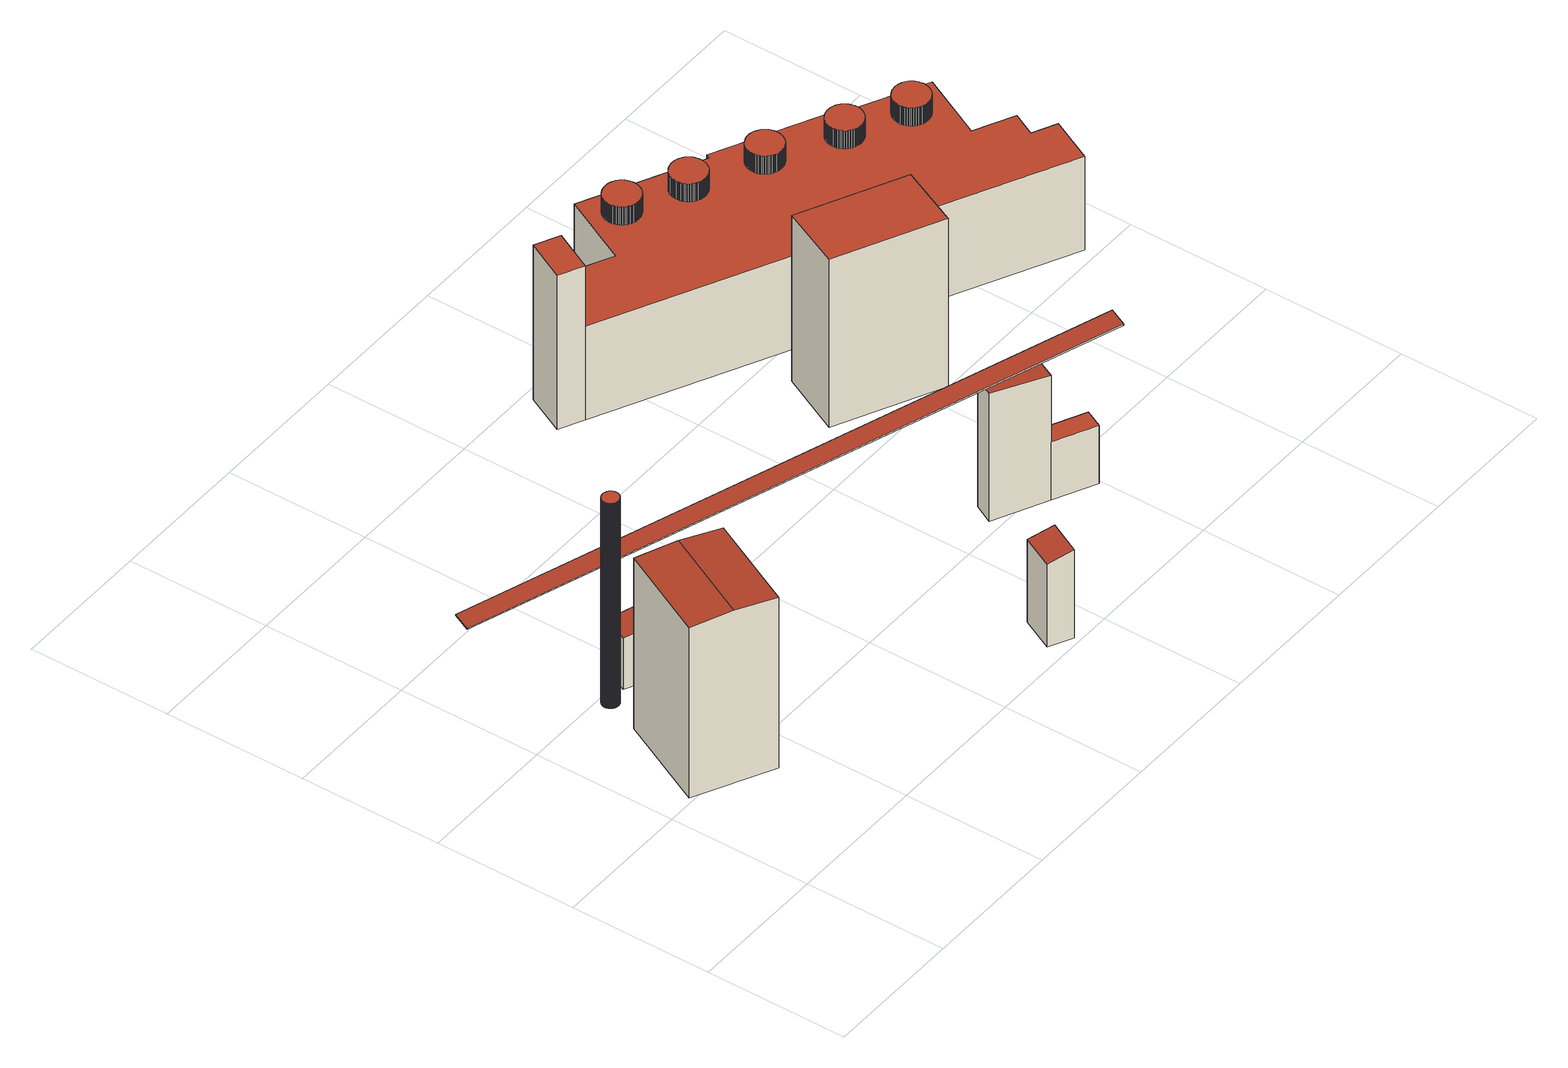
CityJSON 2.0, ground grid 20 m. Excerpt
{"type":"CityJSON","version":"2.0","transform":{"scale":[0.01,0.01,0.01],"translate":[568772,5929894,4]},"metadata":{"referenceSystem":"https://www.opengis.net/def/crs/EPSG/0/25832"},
"CityObjects":{
"building1":{"type":"Building","attributes":{"Grundfläche 2D":"172.738664","Grundhöhe NN":"4.872"},"geometry":[{"type":"Solid","lod":"3","boundaries":[[[[0,1,2,3]],[[1,4,5,2]],[[4,1,0,6,7]],[[5,4,7,8]],[[3,2,5,8,9]],[[0,3,9,6]],[[7,6,9,8]]]],"semantics":{"surfaces":[{"type":"RoofSurface"},{"type":"WallSurface"},{"type":"GroundSurface"}],"values":[[0,0,1,1,1,1,2]]}}]},
"building2":{"type":"Building","attributes":{"Grundfläche 2D":"4.159366","Grundhöhe NN":"5.292"},"geometry":[{"type":"Solid","lod":"3","boundaries":[[[[10,11,12,13,14,15,16,17,18,19,20,21,22,23,24,25,26,27,28,29,30,31,32,33,34,35,36,37,38,39,40,41,42,43,44,45,46,47,48,49,50,51,52,53,54,55,56,57,58,59,60,61,62,63,64,65,66,67,68,69,70,71,72,73,74,75,76,77,78,79,80,81,82,83,84,85,86,87,88,89,90,91,92,93,94,95,96,97,98,99,100,101,102,103,104,105,106,107,108,109]],[[110,111,19,18]],[[111,112,20,19]],[[112,113,21,20]],[[113,114,22,21]],[[115,110,18,17]],[[116,117,10,109]],[[117,118,11,10]],[[118,119,12,11]],[[119,120,13,12]],[[120,121,14,13]],[[121,122,15,14]],[[122,123,16,15]],[[123,115,17,16]],[[114,124,23,22]],[[124,125,24,23]],[[125,126,25,24]],[[126,127,26,25]],[[127,128,27,26]],[[128,129,28,27]],[[129,130,29,28]],[[130,131,30,29]],[[131,132,31,30]],[[132,133,32,31]],[[133,134,33,32]],[[134,135,34,33]],[[135,136,35,34]],[[136,137,36,35]],[[137,138,37,36]],[[138,139,38,37]],[[139,140,39,38]],[[140,141,40,39]],[[141,142,41,40]],[[142,143,42,41]],[[143,144,43,42]],[[144,145,44,43]],[[145,146,45,44]],[[146,147,46,45]],[[147,148,47,46]],[[148,149,48,47]],[[149,150,49,48]],[[150,151,50,49]],[[151,152,51,50]],[[152,153,52,51]],[[153,154,53,52]],[[154,155,54,53]],[[155,156,55,54]],[[156,157,56,55]],[[157,158,57,56]],[[158,159,58,57]],[[159,160,59,58]],[[160,161,60,59]],[[161,162,61,60]],[[162,163,62,61]],[[163,164,63,62]],[[164,165,64,63]],[[165,166,65,64]],[[166,167,66,65]],[[167,168,67,66]],[[168,169,68,67]],[[169,170,69,68]],[[170,171,70,69]],[[171,172,71,70]],[[172,173,72,71]],[[173,174,73,72]],[[174,175,74,73]],[[175,176,75,74]],[[176,177,76,75]],[[177,178,77,76]],[[178,179,78,77]],[[179,180,79,78]],[[180,181,80,79]],[[181,182,81,80]],[[182,183,82,81]],[[183,184,83,82]],[[184,185,84,83]],[[185,186,85,84]],[[186,187,86,85]],[[187,188,87,86]],[[188,189,88,87]],[[189,190,89,88]],[[190,191,90,89]],[[191,192,91,90]],[[192,193,92,91]],[[193,194,93,92]],[[194,195,94,93]],[[195,196,95,94]],[[196,197,96,95]],[[197,198,97,96]],[[198,199,98,97]],[[199,200,99,98]],[[200,201,100,99]],[[201,202,101,100]],[[202,203,102,101]],[[203,204,103,102]],[[204,205,104,103]],[[205,206,105,104]],[[206,207,106,105]],[[207,208,107,106]],[[208,209,108,107]],[[209,116,109,108]],[[204,203,202,201,200,199,198,197,196,195,194,193,192,191,190,189,188,187,186,185,184,183,182,181,180,179,178,177,176,175,174,173,172,171,170,169,168,167,166,165,164,163,162,161,160,159,158,157,156,155,154,153,152,151,150,149,148,147,146,145,144,143,142,141,140,139,138,137,136,135,134,133,132,131,130,129,128,127,126,125,124,114,113,112,111,110,115,123,122,121,120,119,118,117,116,209,208,207,206,205]]]],"semantics":{"surfaces":[{"type":"RoofSurface"},{"type":"WallSurface"},{"type":"GroundSurface"}],"values":[[0,1,1,1,1,1,1,1,1,1,1,1,1,1,1,1,1,1,1,1,1,1,1,1,1,1,1,1,1,1,1,1,1,1,1,1,1,1,1,1,1,1,1,1,1,1,1,1,1,1,1,1,1,1,1,1,1,1,1,1,1,1,1,1,1,1,1,1,1,1,1,1,1,1,1,1,1,1,1,1,1,1,1,1,1,1,1,1,1,1,1,1,1,1,1,1,1,1,1,1,1,2]]}}]},
"building3":{"type":"Building","attributes":{"Grundfläche 2D":"335.631952","Grundhöhe NN":"4.710"},"geometry":[{"type":"Solid","lod":"3","boundaries":[[[[210,211,212,213]],[[214,215,216,217]],[[218,219,220,221]],[[222,219,218,223]],[[224,225,226,227]],[[228,229,230,231]],[[213,212,232,233]],[[210,213,233,234]],[[212,211,235,232]],[[214,236,235,211,215]],[[237,216,215,211,210,234]],[[217,216,237,238]],[[214,217,238,236]],[[221,220,239,240]],[[223,218,221,240,241]],[[222,223,241,242]],[[239,220,219,222,242]],[[227,226,243,244]],[[224,227,244,245]],[[225,224,245,246]],[[226,225,246,243]],[[229,228,247,248]],[[230,229,248,249]],[[231,230,249,250]],[[228,231,250,247]],[[235,236,238,237,234,233,232]],[[241,240,239,242]],[[246,245,244,243]],[[248,247,250,249]]]],"semantics":{"surfaces":[{"type":"RoofSurface"},{"type":"WallSurface"},{"type":"GroundSurface"}],"values":[[0,0,0,0,0,0,1,1,1,1,1,1,1,1,1,1,1,1,1,1,1,1,1,1,1,2,2,2,2]]}}]},
"building4":{"type":"Building","attributes":{"Grundfläche 2D":"18.887148","Grundhöhe NN":"4.804"},"geometry":[{"type":"Solid","lod":"3","boundaries":[[[[251,252,253,254]],[[255,256,254,253]],[[256,257,251,254]],[[257,258,252,251]],[[258,255,253,252]],[[258,257,256,255]]]],"semantics":{"surfaces":[{"type":"RoofSurface"},{"type":"WallSurface"},{"type":"GroundSurface"}],"values":[[0,1,1,1,1,2]]}}]},
"building5":{"type":"Building","attributes":{"Grundfläche 2D":"1350.871789","Grundhöhe NN":"4.872"},"geometry":[{"type":"Solid","lod":"3","boundaries":[[[[259,260,261,262,263,264,265,266,267,268,269,270,271,272,273,274,275,276,277,278,279,280,281,282,283,284,285,286,287,288,289,290,291,292,293,294,295,296,297,298,299,300,301,302,303,304,305,306,307,308,309,310,311,312,313,314,315,316,317,318,319,320,321,322,323,324,325,326,327,328,329,330,331,332,333,334,335,336,337,338,339,340,341,342,343,344,345,346,347,348,349,350,351,352,353,354,355,356,357,358]],[[359,360,361,362,363,364,365,366,367,368,369,370,371,372,373,374,375,376,377,378,379,380,381,382,383,384,385,386,387,388,389,390,391,392,393,394,395,396,397,398,399,400,401,402,403,404,405,406,407,408,409,410,411,412,413,414,415,416,417,418,419,420,421,422,423,424,425,426,427,428,429,430,431,432,433,434,435,436,437,438,439,440,441,442,443,444,445,446,447,448,449,450,451,452,453,454,455,456,457,458]],[[459,460,461,462,463,464,465,466,467,468,469,470,471,472,473,474,475,476,477,478,479,480,481,482,483,484,485,486,487,488,489,490,491,492,493,494,495,496,497,498,499,500,501,502,503,504,505,506,507,508,509,510,511,512,513,514,515,516,517,518,519,520,521,522,523,524,525,526,527,528,529,530,531,532,533,534,535,536,537,538,539,540,541,542,543,544,545,546,547,548,549,550,551,552,553,554,555,556,557,558]],[[559,560,561,562,563,564,565,566,567,568,569,570,571,572,573,574,575,576,577,578,579,580,581,582,583,584,585,586,587,588,589,590,591,592,593,594,595,596,597,598,599,600,601,602,603,604,605,606,607,608,609,610,611,612,613,614,615,616,617,618,619,620,621,622,623,624,625,626,627,628,629,630,631,632,633,634,635,636,637,638,639,640,641,642,643,644,645,646,647,648,649,650,651,652,653,654,655,656,657,658]],[[659,660,661,662,663,664,665,666,667,668,669,670,671,672,673,674,675,676,677,678,679,680,681,682,683,684,685,686,687,688,689,690,691,692,693,694,695,696,697,698,699,700,701,702,703,704,705,706,707,708,709,710,711,712,713,714,715,716,717,718,719,720,721,722,723,724,725,726,727,728,729,730,731,732,733,734,735,736,737,738,739,740,741,742,743,744,745,746,747,748,749,750,751,752,753,754,755,756,757,758]],[[759,760,761,762,763,764,765,766,767,768,769,770,771,772,773,774],[775,776,777,778,779,780,781,782,783,784,785,786,787,788,789,790,791,792,793,794,795,796,797,798,799,800,801,802,803,804,805,806,807,808,809,810,811,812,813,814,815,816,817,818,819,820,821,822,823,824,825,826,827,828,829,830,831,832,833,834,835,836,837,838,839,840,841,842,843,844,845,846,847,848,849,850,851,852,853,854,855,856,857,858,859,860,861,862,863,864,865,866,867,868,869,870,871,872,873,874],[875,876,877,878,879,880,881,882,883,884,885,886,887,888,889,890,891,892,893,894,895,896,897,898,899,900,901,902,903,904,905,906,907,908,909,910,911,912,913,914,915,916,917,918,919,920,921,922,923,924,925,926,927,928,929,930,931,932,933,934,935,936,937,938,939,940,941,942,943,944,945,946,947,948,949,950,951,952,953,954,955,956,957,958,959,960,961,962,963,964,965,966,967,968,969,970,971,972,973,974],[975,976,977,978,979,980,981,982,983,984,985,986,987,988,989,990,991,992,993,994,995,996,997,998,999,1000,1001,1002,1003,1004,1005,1006,1007,1008,1009,1010,1011,1012,1013,1014,1015,1016,1017,1018,1019,1020,1021,1022,1023,1024,1025,1026,1027,1028,1029,1030,1031,1032,1033,1034,1035,1036,1037,1038,1039,1040,1041,1042,1043,1044,1045,1046,1047,1048,1049,1050,1051,1052,1053,1054,1055,1056,1057,1058,1059,1060,1061,1062,1063,1064,1065,1066,1067,1068,1069,1070,1071,1072,1073,1074],[1075,1076,1077,1078,1079,1080,1081,1082,1083,1084,1085,1086,1087,1088,1089,1090,1091,1092,1093,1094,1095,1096,1097,1098,1099,1100,1101,1102,1103,1104,1105,1106,1107,1108,1109,1110,1111,1112,1113,1114,1115,1116,1117,1118,1119,1120,1121,1122,1123,1124,1125,1126,1127,1128,1129,1130,1131,1132,1133,1134,1135,1136,1137,1138,1139,1140,1141,1142,1143,1144,1145,1146,1147,1148,1149,1150,1151,1152,1153,1154,1155,1156,1157,1158,1159,1160,1161,1162,1163,1164,1165,1166,1167,1168,1169,1170,1171,1172,1173,1174],[1175,1176,1177,1178,1179,1180,1181,1182,1183,1184,1185,1186,1187,1188,1189,1190,1191,1192,1193,1194,1195,1196,1197,1198,1199,1200,1201,1202,1203,1204,1205,1206,1207,1208,1209,1210,1211,1212,1213,1214,1215,1216,1217,1218,1219,1220,1221,1222,1223,1224,1225,1226,1227,1228,1229,1230,1231,1232,1233,1234,1235,1236,1237,1238,1239,1240,1241,1242,1243,1244,1245,1246,1247,1248,1249,1250,1251,1252,1253,1254,1255,1256,1257,1258,1259,1260,1261,1262,1263,1264,1265,1266,1267,1268,1269,1270,1271,1272,1273,1274]],[[1275,1276,1277,1278]],[[1279,1280,1281,1282]],[[1283,1284,1285,1286]],[[798,797,265,264]],[[797,796,266,265]],[[809,808,354,353]],[[808,807,355,354]],[[807,806,356,355]],[[806,805,357,356]],[[805,804,358,357]],[[804,803,259,358]],[[803,802,260,259]],[[802,801,261,260]],[[801,800,262,261]],[[800,799,263,262]],[[799,798,264,263]],[[796,795,267,266]],[[795,794,268,267]],[[794,793,269,268]],[[793,792,270,269]],[[792,791,271,270]],[[791,790,272,271]],[[790,789,273,272]],[[789,788,274,273]],[[275,274,788,787]],[[787,786,276,275]],[[786,785,277,276]],[[785,784,278,277]],[[784,783,279,278]],[[783,782,280,279]],[[782,781,281,280]],[[781,780,282,281]],[[780,779,283,282]],[[779,778,284,283]],[[778,777,285,284]],[[777,776,286,285]],[[776,775,287,286]],[[775,874,288,287]],[[874,873,289,288]],[[873,872,290,289]],[[872,871,291,290]],[[871,870,292,291]],[[870,869,293,292]],[[869,868,294,293]],[[868,867,295,294]],[[867,866,296,295]],[[866,865,297,296]],[[865,864,298,297]],[[864,863,299,298]],[[863,862,300,299]],[[862,861,301,300]],[[861,860,302,301]],[[860,859,303,302]],[[859,858,304,303]],[[858,857,305,304]],[[857,856,306,305]],[[856,855,307,306]],[[855,854,308,307]],[[854,853,309,308]],[[853,852,310,309]],[[852,851,311,310]],[[851,850,312,311]],[[850,849,313,312]],[[849,848,314,313]],[[848,847,315,314]],[[847,846,316,315]],[[846,845,317,316]],[[845,844,318,317]],[[844,843,319,318]],[[843,842,320,319]],[[842,841,321,320]],[[841,840,322,321]],[[840,839,323,322]],[[839,838,324,323]],[[838,837,325,324]],[[837,836,326,325]],[[836,835,327,326]],[[835,834,328,327]],[[834,833,329,328]],[[833,832,330,329]],[[832,831,331,330]],[[831,830,332,331]],[[830,829,333,332]],[[829,828,334,333]],[[828,827,335,334]],[[827,826,336,335]],[[826,825,337,336]],[[825,824,338,337]],[[824,823,339,338]],[[823,822,340,339]],[[822,821,341,340]],[[821,820,342,341]],[[820,819,343,342]],[[819,818,344,343]],[[818,817,345,344]],[[346,345,817,816]],[[816,815,347,346]],[[815,814,348,347]],[[814,813,349,348]],[[813,812,350,349]],[[812,811,351,350]],[[811,810,352,351]],[[810,809,353,352]],[[1001,1000,367,366]],[[1000,999,368,367]],[[456,455,1012,1011]],[[1011,1010,457,456]],[[1010,1009,458,457]],[[1009,1008,359,458]],[[1008,1007,360,359]],[[1007,1006,361,360]],[[1006,1005,362,361]],[[1005,1004,363,362]],[[1004,1003,364,363]],[[1003,1002,365,364]],[[1002,1001,366,365]],[[999,998,369,368]],[[998,997,370,369]],[[997,996,371,370]],[[996,995,372,371]],[[995,994,373,372]],[[994,993,374,373]],[[993,992,375,374]],[[992,991,376,375]],[[991,990,377,376]],[[990,989,378,377]],[[989,988,379,378]],[[988,987,380,379]],[[987,986,381,380]],[[986,985,382,381]],[[985,984,383,382]],[[984,983,384,383]],[[983,982,385,384]],[[982,981,386,385]],[[981,980,387,386]],[[980,979,388,387]],[[979,978,389,388]],[[978,977,390,389]],[[977,976,391,390]],[[976,975,392,391]],[[975,1074,393,392]],[[1074,1073,394,393]],[[395,394,1073,1072]],[[1072,1071,396,395]],[[1071,1070,397,396]],[[1070,1069,398,397]],[[1069,1068,399,398]],[[1068,1067,400,399]],[[1067,1066,401,400]],[[1066,1065,402,401]],[[1065,1064,403,402]],[[1064,1063,404,403]],[[1063,1062,405,404]],[[1062,1061,406,405]],[[1061,1060,407,406]],[[1060,1059,408,407]],[[1059,1058,409,408]],[[1058,1057,410,409]],[[1057,1056,411,410]],[[1056,1055,412,411]],[[1055,1054,413,412]],[[1054,1053,414,413]],[[1053,1052,415,414]],[[1052,1051,416,415]],[[1051,1050,417,416]],[[1050,1049,418,417]],[[1049,1048,419,418]],[[1048,1047,420,419]],[[1047,1046,421,420]],[[1046,1045,422,421]],[[1045,1044,423,422]],[[1044,1043,424,423]],[[1043,1042,425,424]],[[1042,1041,426,425]],[[1041,1040,427,426]],[[1040,1039,428,427]],[[1039,1038,429,428]],[[1038,1037,430,429]],[[1037,1036,431,430]],[[1036,1035,432,431]],[[1035,1034,433,432]],[[1034,1033,434,433]],[[1033,1032,435,434]],[[1032,1031,436,435]],[[1031,1030,437,436]],[[1030,1029,438,437]],[[1029,1028,439,438]],[[1028,1027,440,439]],[[1027,1026,441,440]],[[1026,1025,442,441]],[[1025,1024,443,442]],[[1024,1023,444,443]],[[1023,1022,445,444]],[[1022,1021,446,445]],[[1021,1020,447,446]],[[1020,1019,448,447]],[[1019,1018,449,448]],[[1018,1017,450,449]],[[1017,1016,451,450]],[[1016,1015,452,451]],[[1015,1014,453,452]],[[1014,1013,454,453]],[[1013,1012,455,454]],[[1220,1219,465,464]],[[1219,1218,466,465]],[[1231,1230,554,553]],[[1230,1229,555,554]],[[1229,1228,556,555]],[[1228,1227,557,556]],[[1227,1226,558,557]],[[1226,1225,459,558]],[[1225,1224,460,459]],[[1224,1223,461,460]],[[1223,1222,462,461]],[[1222,1221,463,462]],[[1221,1220,464,463]],[[1218,1217,467,466]],[[1217,1216,468,467]],[[1216,1215,469,468]],[[1215,1214,470,469]],[[1214,1213,471,470]],[[1213,1212,472,471]],[[1212,1211,473,472]],[[1211,1210,474,473]],[[1210,1209,475,474]],[[1209,1208,476,475]],[[1208,1207,477,476]],[[1207,1206,478,477]],[[1206,1205,479,478]],[[1205,1204,480,479]],[[1204,1203,481,480]],[[1203,1202,482,481]],[[1202,1201,483,482]],[[1201,1200,484,483]],[[1200,1199,485,484]],[[1199,1198,486,485]],[[1198,1197,487,486]],[[1197,1196,488,487]],[[1196,1195,489,488]],[[1195,1194,490,489]],[[1194,1193,491,490]],[[492,491,1193,1192]],[[1192,1191,493,492]],[[1191,1190,494,493]],[[1190,1189,495,494]],[[1189,1188,496,495]],[[1188,1187,497,496]],[[1187,1186,498,497]],[[1186,1185,499,498]],[[1185,1184,500,499]],[[1184,1183,501,500]],[[1183,1182,502,501]],[[1182,1181,503,502]],[[1181,1180,504,503]],[[1180,1179,505,504]],[[1179,1178,506,505]],[[1178,1177,507,506]],[[1177,1176,508,507]],[[1176,1175,509,508]],[[1175,1274,510,509]],[[1274,1273,511,510]],[[1273,1272,512,511]],[[1272,1271,513,512]],[[1271,1270,514,513]],[[1270,1269,515,514]],[[516,515,1269,1268]],[[1268,1267,517,516]],[[1267,1266,518,517]],[[1266,1265,519,518]],[[1265,1264,520,519]],[[1264,1263,521,520]],[[1263,1262,522,521]],[[1262,1261,523,522]],[[1261,1260,524,523]],[[1260,1259,525,524]],[[1259,1258,526,525]],[[1258,1257,527,526]],[[1257,1256,528,527]],[[1256,1255,529,528]],[[1255,1254,530,529]],[[1254,1253,531,530]],[[1253,1252,532,531]],[[1252,1251,533,532]],[[1251,1250,534,533]],[[1250,1249,535,534]],[[1249,1248,536,535]],[[1248,1247,537,536]],[[1247,1246,538,537]],[[1246,1245,539,538]],[[1245,1244,540,539]],[[1244,1243,541,540]],[[1243,1242,542,541]],[[1242,1241,543,542]],[[1241,1240,544,543]],[[1240,1239,545,544]],[[1239,1238,546,545]],[[1238,1237,547,546]],[[1237,1236,548,547]],[[1236,1235,549,548]],[[1235,1234,550,549]],[[1234,1233,551,550]],[[1233,1232,552,551]],[[1232,1231,553,552]],[[922,921,567,566]],[[921,920,568,567]],[[933,932,656,655]],[[932,931,657,656]],[[931,930,658,657]],[[930,929,559,658]],[[929,928,560,559]],[[928,927,561,560]],[[927,926,562,561]],[[926,925,563,562]],[[925,924,564,563]],[[924,923,565,564]],[[923,922,566,565]],[[920,919,569,568]],[[919,918,570,569]],[[918,917,571,570]],[[917,916,572,571]],[[916,915,573,572]],[[915,914,574,573]],[[914,913,575,574]],[[913,912,576,575]],[[912,911,577,576]],[[911,910,578,577]],[[910,909,579,578]],[[909,908,580,579]],[[908,907,581,580]],[[907,906,582,581]],[[906,905,583,582]],[[905,904,584,583]],[[904,903,585,584]],[[903,902,586,585]],[[902,901,587,586]],[[901,900,588,587]],[[900,899,589,588]],[[899,898,590,589]],[[898,897,591,590]],[[897,896,592,591]],[[896,895,593,592]],[[895,894,594,593]],[[894,893,595,594]],[[893,892,596,595]],[[892,891,597,596]],[[598,597,891,890]],[[890,889,599,598]],[[889,888,600,599]],[[888,887,601,600]],[[887,886,602,601]],[[886,885,603,602]],[[885,884,604,603]],[[884,883,605,604]],[[883,882,606,605]],[[882,881,607,606]],[[881,880,608,607]],[[880,879,609,608]],[[879,878,610,609]],[[878,877,611,610]],[[877,876,612,611]],[[876,875,613,612]],[[875,974,614,613]],[[974,973,615,614]],[[973,972,616,615]],[[972,971,617,616]],[[971,970,618,617]],[[970,969,619,618]],[[969,968,620,619]],[[968,967,621,620]],[[967,966,622,621]],[[966,965,623,622]],[[965,964,624,623]],[[964,963,625,624]],[[626,625,963,962]],[[962,961,627,626]],[[961,960,628,627]],[[960,959,629,628]],[[959,958,630,629]],[[958,957,631,630]],[[957,956,632,631]],[[956,955,633,632]],[[955,954,634,633]],[[954,953,635,634]],[[953,952,636,635]],[[952,951,637,636]],[[951,950,638,637]],[[950,949,639,638]],[[949,948,640,639]],[[948,947,641,640]],[[947,946,642,641]],[[946,945,643,642]],[[945,944,644,643]],[[944,943,645,644]],[[943,942,646,645]],[[942,941,647,646]],[[941,940,648,647]],[[940,939,649,648]],[[939,938,650,649]],[[938,937,651,650]],[[937,936,652,651]],[[936,935,653,652]],[[935,934,654,653]],[[934,933,655,654]],[[665,664,1148,1147]],[[666,665,1147,1146]],[[754,753,1159,1158]],[[755,754,1158,1157]],[[756,755,1157,1156]],[[757,756,1156,1155]],[[758,757,1155,1154]],[[659,758,1154,1153]],[[660,659,1153,1152]],[[661,660,1152,1151]],[[662,661,1151,1150]],[[663,662,1150,1149]],[[664,663,1149,1148]],[[667,666,1146,1145]],[[668,667,1145,1144]],[[669,668,1144,1143]],[[670,669,1143,1142]],[[671,670,1142,1141]],[[672,671,1141,1140]],[[673,672,1140,1139]],[[674,673,1139,1138]],[[675,674,1138,1137]],[[676,675,1137,1136]],[[677,676,1136,1135]],[[678,677,1135,1134]],[[679,678,1134,1133]],[[680,679,1133,1132]],[[681,680,1132,1131]],[[682,681,1131,1130]],[[683,682,1130,1129]],[[684,683,1129,1128]],[[685,684,1128,1127]],[[686,685,1127,1126]],[[687,686,1126,1125]],[[688,687,1125,1124]],[[689,688,1124,1123]],[[690,689,1123,1122]],[[691,690,1122,1121]],[[692,691,1121,1120]],[[693,692,1120,1119]],[[694,693,1119,1118]],[[695,694,1118,1117]],[[696,695,1117,1116]],[[697,696,1116,1115]],[[698,697,1115,1114]],[[699,698,1114,1113]],[[700,699,1113,1112]],[[701,700,1112,1111]],[[702,701,1111,1110]],[[703,702,1110,1109]],[[704,703,1109,1108]],[[705,704,1108,1107]],[[706,705,1107,1106]],[[707,706,1106,1105]],[[708,707,1105,1104]],[[709,708,1104,1103]],[[710,709,1103,1102]],[[711,710,1102,1101]],[[712,711,1101,1100]],[[713,712,1100,1099]],[[714,713,1099,1098]],[[715,714,1098,1097]],[[716,715,1097,1096]],[[717,716,1096,1095]],[[718,717,1095,1094]],[[719,718,1094,1093]],[[720,719,1093,1092]],[[721,720,1092,1091]],[[722,721,1091,1090]],[[723,722,1090,1089]],[[724,723,1089,1088]],[[725,724,1088,1087]],[[726,725,1087,1086]],[[727,726,1086,1085]],[[728,727,1085,1084]],[[729,728,1084,1083]],[[730,729,1083,1082]],[[731,730,1082,1081]],[[732,731,1081,1080]],[[733,732,1080,1079]],[[734,733,1079,1078]],[[735,734,1078,1077]],[[736,735,1077,1076]],[[737,736,1076,1075]],[[738,737,1075,1174]],[[739,738,1174,1173]],[[740,739,1173,1172]],[[741,740,1172,1171]],[[742,741,1171,1170]],[[743,742,1170,1169]],[[744,743,1169,1168]],[[745,744,1168,1167]],[[746,745,1167,1166]],[[747,746,1166,1165]],[[748,747,1165,1164]],[[749,748,1164,1163]],[[750,749,1163,1162]],[[751,750,1162,1161]],[[752,751,1161,1160]],[[753,752,1160,1159]],[[1277,768,767,1278]],[[1278,767,1287,1288,1275]],[[1276,1275,1288,1289]],[[1276,1289,1290,768,1277]],[[769,768,1290,1291]],[[770,769,1291,1292]],[[771,770,1292,1293]],[[772,771,1293,1294]],[[773,772,1294,1295]],[[774,773,1295,1296]],[[759,774,1296,1297]],[[760,759,1297,1298]],[[761,760,1298,1299]],[[762,761,1299,1300]],[[763,762,1300,1301]],[[764,763,1301,1302]],[[765,764,1302,1303]],[[766,765,1303,1304]],[[767,766,1304,1287]],[[1279,1282,1305,1306]],[[1280,1279,1306,1307]],[[1285,1308,1309,1281,1280,1307,1310,1286]],[[1282,1281,1309,1305]],[[1283,1286,1310,1311]],[[1284,1283,1311,1312]],[[1285,1284,1312,1308]],[[1296,1295,1294,1293,1292,1291,1290,1289,1288,1287,1304,1303,1302,1301,1300,1299,1298,1297]],[[1308,1312,1311,1310,1307,1306,1305,1309]]]],"semantics":{"surfaces":[{"type":"RoofSurface"},{"type":"WallSurface"},{"type":"GroundSurface"}],"values":[[0,0,0,0,0,0,0,0,0,1,1,1,1,1,1,1,1,1,1,1,1,1,1,1,1,1,1,1,1,1,1,1,1,1,1,1,1,1,1,1,1,1,1,1,1,1,1,1,1,1,1,1,1,1,1,1,1,1,1,1,1,1,1,1,1,1,1,1,1,1,1,1,1,1,1,1,1,1,1,1,1,1,1,1,1,1,1,1,1,1,1,1,1,1,1,1,1,1,1,1,1,1,1,1,1,1,1,1,1,1,1,1,1,1,1,1,1,1,1,1,1,1,1,1,1,1,1,1,1,1,1,1,1,1,1,1,1,1,1,1,1,1,1,1,1,1,1,1,1,1,1,1,1,1,1,1,1,1,1,1,1,1,1,1,1,1,1,1,1,1,1,1,1,1,1,1,1,1,1,1,1,1,1,1,1,1,1,1,1,1,1,1,1,1,1,1,1,1,1,1,1,1,1,1,1,1,1,1,1,1,1,1,1,1,1,1,1,1,1,1,1,1,1,1,1,1,1,1,1,1,1,1,1,1,1,1,1,1,1,1,1,1,1,1,1,1,1,1,1,1,1,1,1,1,1,1,1,1,1,1,1,1,1,1,1,1,1,1,1,1,1,1,1,1,1,1,1,1,1,1,1,1,1,1,1,1,1,1,1,1,1,1,1,1,1,1,1,1,1,1,1,1,1,1,1,1,1,1,1,1,1,1,1,1,1,1,1,1,1,1,1,1,1,1,1,1,1,1,1,1,1,1,1,1,1,1,1,1,1,1,1,1,1,1,1,1,1,1,1,1,1,1,1,1,1,1,1,1,1,1,1,1,1,1,1,1,1,1,1,1,1,1,1,1,1,1,1,1,1,1,1,1,1,1,1,1,1,1,1,1,1,1,1,1,1,1,1,1,1,1,1,1,1,1,1,1,1,1,1,1,1,1,1,1,1,1,1,1,1,1,1,1,1,1,1,1,1,1,1,1,1,1,1,1,1,1,1,1,1,1,1,1,1,1,1,1,1,1,1,1,1,1,1,1,1,1,1,1,1,1,1,1,1,1,1,1,1,1,1,1,1,1,1,1,1,1,1,1,1,1,1,1,1,1,1,1,1,1,1,1,1,1,1,1,1,1,1,1,1,1,1,1,1,1,1,1,1,1,1,1,1,1,1,1,1,1,1,1,1,1,1,1,1,1,1,1,1,1,1,1,1,1,1,1,1,2,2]]}}]}
},
"vertices":[
[427,2053,2766],[959,1788,2807],[1599,3077,2807],[1067,3342,2766],[1502,1519,2766],[2142,2808,2766],[427,2053,87],[1502,1519,87],[2142,2808,87],[1067,3342,87],
[1283,3926,3354],[1277,3928,3354],[1269,3930,3354],[1262,3931,3354],[1255,3932,3354],[1248,3932,3354],[1241,3932,3354],[1233,3931,3354],[1226,3930,3354],[1219,3929,3354],[1212,3927,3354],[1205,3924,3354],[1199,3922,3354],[1192,3918,3354],[1186,3915,3354],[1180,3911,3354],[1174,3906,3354],[1169,3902,3354],[1164,3897,3354],[1159,3891,3354],[1154,3886,3354],[1150,3880,3354],[1146,3874,3354],[1143,3867,3354],[1140,3861,3354],[1137,3854,3354],[1135,3847,3354],[1134,3840,3354],[1132,3833,3354],[1132,3825,3354],[1131,3818,3354],[1131,3811,3354],[1132,3804,3354],[1133,3797,3354],[1135,3790,3354],[1137,3783,3354],[1139,3776,3354],[1142,3769,3354],[1145,3763,3354],[1148,3756,3354],[1153,3750,3354],[1157,3745,3354],[1162,3739,3354],[1167,3734,3354],[1172,3729,3354],[1178,3725,3354],[1184,3720,3354],[1190,3717,3354],[1196,3713,3354],[1203,3710,3354],[1209,3708,3354],[1216,3706,3354],[1223,3704,3354],[1231,3703,3354],[1238,3702,3354],[1245,3702,3354],[1252,3702,3354],[1259,3702,3354],[1267,3704,3354],[1274,3705,3354],[1281,3707,3354],[1288,3709,3354],[1294,3712,3354],[1301,3715,3354],[1307,3719,3354],[1313,3723,3354],[1319,3727,3354],[1324,3732,3354],[1329,3737,3354],[1334,3742,3354],[1339,3748,3354],[1343,3754,3354],[1347,3760,3354],[1350,3767,3354],[1353,3773,3354],[1356,3780,3354],[1358,3787,3354],[1359,3794,3354],[1360,3801,3354],[1361,3808,3354],[1361,3815,3354],[1361,3823,3354],[1361,3830,3354],[1360,3837,3354],[1358,3844,3354],[1356,3851,3354],[1354,3858,3354],[1351,3864,3354],[1348,3871,3354],[1344,3877,3354],[1340,3883,3354],[1336,3889,3354],[1331,3895,3354],[1326,3900,3354],[1321,3905,3354],[1315,3909,3354],[1309,3913,3354],[1303,3917,3354],[1297,3920,3354],[1290,3923,3354],[1226,3930,129],[1219,3929,129],[1212,3927,129],[1205,3924,129],[1199,3922,129],[1233,3931,129],[1290,3923,129],[1283,3926,129],[1277,3928,129],[1269,3930,129],[1262,3931,129],[1255,3932,129],[1248,3932,129],[1241,3932,129],[1192,3918,129],[1186,3915,129],[1180,3911,129],[1174,3906,129],[1169,3902,129],[1164,3897,129],[1159,3891,129],[1154,3886,129],[1150,3880,129],[1146,3874,129],[1143,3867,129],[1140,3861,129],[1137,3854,129],[1135,3847,129],[1134,3840,129],[1132,3833,129],[1132,3825,129],[1131,3818,129],[1131,3811,129],[1132,3804,129],[1133,3797,129],[1135,3790,129],[1137,3783,129],[1139,3776,129],[1142,3769,129],[1145,3763,129],[1148,3756,129],[1153,3750,129],[1157,3745,129],[1162,3739,129],[1167,3734,129],[1172,3729,129],[1178,3725,129],[1184,3720,129],[1190,3717,129],[1196,3713,129],[1203,3710,129],[1209,3708,129],[1216,3706,129],[1223,3704,129],[1231,3703,129],[1238,3702,129],[1245,3702,129],[1252,3702,129],[1259,3702,129],[1267,3704,129],[1274,3705,129],[1281,3707,129],[1288,3709,129],[1294,3712,129],[1301,3715,129],[1307,3719,129],[1313,3723,129],[1319,3727,129],[1324,3732,129],[1329,3737,129],[1334,3742,129],[1339,3748,129],[1343,3754,129],[1347,3760,129],[1350,3767,129],[1353,3773,129],[1356,3780,129],[1358,3787,129],[1359,3794,129],[1360,3801,129],[1361,3808,129],[1361,3815,129],[1361,3823,129],[1361,3830,129],[1360,3837,129],[1358,3844,129],[1356,3851,129],[1354,3858,129],[1351,3864,129],[1348,3871,129],[1344,3877,129],[1340,3883,129],[1336,3889,129],[1331,3895,129],[1326,3900,129],[1321,3905,129],[1315,3909,129],[1309,3913,129],[1303,3917,129],[1297,3920,129],
[7502,2042,988],[7382,1797,988],[7963,1513,988],[8083,1758,988],[6638,2162,2081],[7382,1797,2031],[7514,2067,2031],[6770,2432,2081],[1901,3714,931],[2073,4077,931],[1752,4234,875],[1575,3874,875],[2352,3941,875],[2176,3579,875],[180,5324,1488],[54,5066,1488],[7998,1176,2731],[8124,1434,2731],[1491,3131,2419],[1842,2957,2419],[1982,3239,2419],[1631,3413,2419],[7963,1513,71],[8083,1758,71],[7502,2042,71],[7382,1797,71],[6638,2162,71],[7514,2067,71],[6770,2432,71],[1752,4234,71],[1575,3874,71],[2176,3579,71],[2352,3941,71],[7998,1176,2711],[8124,1434,2711],[180,5324,1468],[54,5066,1468],[1491,3131,71],[1842,2957,71],[1982,3239,71],[1631,3413,71],
[5408,704,1381],[5178,242,1381],[5506,79,1463],[5735,540,1463],[5506,79,80],[5735,540,80],[5408,704,80],[5178,242,80],
[9159,7359,1841],[9149,7370,1841],[9137,7380,1841],[9125,7390,1841],[9112,7399,1841],[9099,7406,1841],[9085,7413,1841],[9071,7420,1841],[9056,7425,1841],[9041,7429,1841],[9026,7433,1841],[9011,7435,1841],[8996,7437,1841],[8980,7437,1841],[8965,7437,1841],[8949,7435,1841],[8934,7433,1841],[8919,7429,1841],[8904,7425,1841],[8890,7420,1841],[8875,7414,1841],[8862,7407,1841],[8848,7399,1841],[8835,7390,1841],[8823,7381,1841],[8812,7371,1841],[8801,7360,1841],[8791,7348,1841],[8781,7336,1841],[8772,7323,1841],[8764,7310,1841],[8757,7296,1841],[8751,7282,1841],[8746,7267,1841],[8742,7253,1841],[8738,7237,1841],[8736,7222,1841],[8734,7207,1841],[8734,7191,1841],[8734,7176,1841],[8736,7161,1841],[8738,7145,1841],[8742,7130,1841],[8746,7115,1841],[8751,7101,1841],[8757,7087,1841],[8764,7073,1841],[8772,7059,1841],[8781,7047,1841],[8790,7034,1841],[8800,7023,1841],[8811,7012,1841],[8823,7002,1841],[8835,6992,1841],[8848,6983,1841],[8861,6975,1841],[8875,6968,1841],[8889,6962,1841],[8904,6957,1841],[8918,6953,1841],[8933,6949,1841],[8949,6947,1841],[8964,6945,1841],[8980,6945,1841],[8995,6945,1841],[9010,6947,1841],[9026,6949,1841],[9041,6953,1841],[9056,6957,1841],[9070,6962,1841],[9084,6968,1841],[9098,6975,1841],[9111,6983,1841],[9124,6992,1841],[9136,7001,1841],[9148,7011,1841],[9159,7022,1841],[9169,7034,1841],[9179,7046,1841],[9187,7059,1841],[9195,7072,1841],[9202,7086,1841],[9208,7100,1841],[9214,7115,1841],[9218,7129,1841],[9221,7145,1841],[9224,7160,1841],[9225,7175,1841],[9226,7191,1841],[9226,7206,1841],[9224,7221,1841],[9222,7237,1841],[9218,7252,1841],[9214,7267,1841],[9209,7281,1841],[9203,7295,1841],[9196,7309,1841],[9188,7322,1841],[9179,7335,1841],[9170,7347,1841],[8236,7772,1841],[8226,7785,1841],[8216,7796,1841],[8205,7807,1841],[8194,7817,1841],[8181,7827,1841],[8169,7836,1841],[8155,7843,1841],[8142,7850,1841],[8127,7857,1841],[8113,7862,1841],[8098,7866,1841],[8083,7870,1841],[8068,7872,1841],[8052,7874,1841],[8037,7874,1841],[8021,7874,1841],[8006,7872,1841],[7991,7870,1841],[7976,7866,1841],[7961,7862,1841],[7946,7857,1841],[7932,7851,1841],[7918,7844,1841],[7905,7836,1841],[7892,7827,1841],[7880,7818,1841],[7868,7808,1841],[7857,7797,1841],[7847,7785,1841],[7838,7773,1841],[7829,7760,1841],[7821,7747,1841],[7814,7733,1841],[7808,7719,1841],[7803,7704,1841],[7798,7690,1841],[7795,7675,1841],[7793,7659,1841],[7791,7644,1841],[7791,7628,1841],[7791,7613,1841],[7792,7598,1841],[7795,7582,1841],[7798,7567,1841],[7802,7552,1841],[7808,7538,1841],[7814,7524,1841],[7821,7510,1841],[7829,7496,1841],[7837,7484,1841],[7847,7471,1841],[7857,7460,1841],[7868,7449,1841],[7879,7439,1841],[7892,7429,1841],[7904,7421,1841],[7918,7413,1841],[7931,7406,1841],[7946,7399,1841],[7960,7394,1841],[7975,7390,1841],[7990,7386,1841],[8005,7384,1841],[8021,7383,1841],[8036,7382,1841],[8052,7383,1841],[8067,7384,1841],[8082,7386,1841],[8097,7390,1841],[8112,7394,1841],[8127,7399,1841],[8141,7405,1841],[8155,7412,1841],[8168,7420,1841],[8181,7429,1841],[8193,7438,1841],[8205,7448,1841],[8216,7459,1841],[8226,7471,1841],[8235,7483,1841],[8244,7496,1841],[8252,7509,1841],[8259,7523,1841],[8265,7537,1841],[8270,7552,1841],[8275,7567,1841],[8278,7582,1841],[8281,7597,1841],[8282,7612,1841],[8283,7628,1841],[8282,7643,1841],[8281,7658,1841],[8278,7674,1841],[8275,7689,1841],[8271,7704,1841],[8265,7718,1841],[8259,7733,1841],[8252,7746,1841],[8244,7760,1841],[10904,6469,1841],[10893,6480,1841],[10882,6490,1841],[10869,6499,1841],[10857,6508,1841],[10843,6516,1841],[10830,6523,1841],[10816,6529,1841],[10801,6534,1841],[10786,6539,1841],[10771,6542,1841],[10756,6545,1841],[10740,6546,1841],[10725,6547,1841],[10709,6546,1841],[10694,6545,1841],[10679,6542,1841],[10664,6539,1841],[10649,6535,1841],[10634,6529,1841],[10620,6523,1841],[10606,6516,1841],[10593,6508,1841],[10580,6500,1841],[10568,6490,1841],[10556,6480,1841],[10545,6469,1841],[10535,6458,1841],[10526,6445,1841],[10517,6433,1841],[10509,6419,1841],[10502,6406,1841],[10496,6391,1841],[10491,6377,1841],[10486,6362,1841],[10483,6347,1841],[10481,6332,1841],[10479,6316,1841],[10479,6301,1841],[10479,6285,1841],[10480,6270,1841],[10483,6255,1841],[10486,6240,1841],[10491,6225,1841],[10496,6210,1841],[10502,6196,1841],[10509,6182,1841],[10517,6169,1841],[10525,6156,1841],[10535,6144,1841],[10545,6132,1841],[10556,6121,1841],[10568,6111,1841],[10580,6102,1841],[10592,6093,1841],[10606,6085,1841],[10619,6078,1841],[10634,6072,1841],[10648,6067,1841],[10663,6062,1841],[10678,6059,1841],[10693,6057,1841],[10709,6055,1841],[10724,6054,1841],[10740,6055,1841],[10755,6056,1841],[10770,6059,1841],[10785,6062,1841],[10800,6066,1841],[10815,6072,1841],[10829,6078,1841],[10843,6085,1841],[10856,6093,1841],[10869,6101,1841],[10881,6111,1841],[10893,6121,1841],[10904,6132,1841],[10914,6143,1841],[10923,6156,1841],[10932,6168,1841],[10940,6182,1841],[10947,6195,1841],[10953,6210,1841],[10958,6224,1841],[10963,6239,1841],[10966,6254,1841],[10969,6269,1841],[10970,6285,1841],[10971,6300,1841],[10970,6316,1841],[10969,6331,1841],[10966,6346,1841],[10963,6361,1841],[10959,6376,1841],[10954,6391,1841],[10947,6405,1841],[10940,6419,1841],[10932,6432,1841],[10924,6445,1841],[10914,6457,1841],[10116,6843,1841],[10106,6855,1841],[10096,6867,1841],[10085,6878,1841],[10074,6888,1841],[10061,6897,1841],[10049,6906,1841],[10035,6914,1841],[10022,6921,1841],[10007,6927,1841],[9993,6933,1841],[9978,6937,1841],[9963,6940,1841],[9948,6943,1841],[9932,6944,1841],[9917,6945,1841],[9901,6944,1841],[9886,6943,1841],[9871,6940,1841],[9856,6937,1841],[9841,6933,1841],[9826,6928,1841],[9812,6921,1841],[9798,6914,1841],[9785,6907,1841],[9772,6898,1841],[9760,6888,1841],[9748,6878,1841],[9737,6867,1841],[9727,6856,1841],[9718,6843,1841],[9709,6831,1841],[9701,6817,1841],[9694,6804,1841],[9688,6789,1841],[9683,6775,1841],[9678,6760,1841],[9675,6745,1841],[9672,6730,1841],[9671,6714,1841],[9670,6699,1841],[9671,6683,1841],[9672,6668,1841],[9675,6653,1841],[9678,6638,1841],[9682,6623,1841],[9688,6608,1841],[9694,6594,1841],[9701,6580,1841],[9709,6567,1841],[9717,6554,1841],[9727,6542,1841],[9737,6530,1841],[9748,6519,1841],[9759,6509,1841],[9772,6500,1841],[9784,6491,1841],[9798,6483,1841],[9811,6476,1841],[9826,6470,1841],[9840,6465,1841],[9855,6460,1841],[9870,6457,1841],[9885,6454,1841],[9901,6453,1841],[9916,6453,1841],[9932,6453,1841],[9947,6454,1841],[9962,6457,1841],[9977,6460,1841],[9992,6464,1841],[10007,6470,1841],[10021,6476,1841],[10035,6483,1841],[10048,6491,1841],[10061,6499,1841],[10073,6509,1841],[10085,6519,1841],[10096,6530,1841],[10106,6541,1841],[10115,6554,1841],[10124,6566,1841],[10132,6580,1841],[10139,6593,1841],[10145,6608,1841],[10150,6622,1841],[10155,6637,1841],[10158,6652,1841],[10161,6667,1841],[10162,6683,1841],[10163,6698,1841],[10162,6714,1841],[10161,6729,1841],[10158,6744,1841],[10155,6759,1841],[10151,6774,1841],[10145,6789,1841],[10139,6803,1841],[10132,6817,1841],[10124,6830,1841],[7405,8189,1841],[7394,8200,1841],[7383,8211,1841],[7371,8220,1841],[7358,8229,1841],[7344,8237,1841],[7331,8244,1841],[7317,8250,1841],[7302,8255,1841],[7287,8259,1841],[7272,8263,1841],[7257,8265,1841],[7242,8267,1841],[7226,8267,1841],[7211,8267,1841],[7195,8265,1841],[7180,8263,1841],[7165,8260,1841],[7150,8255,1841],[7135,8250,1841],[7121,8244,1841],[7107,8237,1841],[7094,8229,1841],[7081,8220,1841],[7069,8211,1841],[7057,8201,1841],[7047,8190,1841],[7036,8178,1841],[7027,8166,1841],[7018,8153,1841],[7010,8140,1841],[7003,8126,1841],[6997,8112,1841],[6992,8097,1841],[6987,8083,1841],[6984,8068,1841],[6982,8052,1841],[6980,8037,1841],[6980,8021,1841],[6980,8006,1841],[6981,7991,1841],[6984,7975,1841],[6987,7960,1841],[6992,7946,1841],[6997,7931,1841],[7003,7917,1841],[7010,7903,1841],[7018,7890,1841],[7026,7877,1841],[7036,7865,1841],[7046,7853,1841],[7057,7842,1841],[7069,7832,1841],[7081,7822,1841],[7094,7814,1841],[7107,7806,1841],[7121,7799,1841],[7135,7792,1841],[7149,7787,1841],[7164,7783,1841],[7179,7779,1841],[7194,7777,1841],[7210,7776,1841],[7225,7775,1841],[7241,7776,1841],[7256,7777,1841],[7271,7779,1841],[7286,7783,1841],[7301,7787,1841],[7316,7792,1841],[7330,7798,1841],[7344,7805,1841],[7357,7813,1841],[7370,7822,1841],[7382,7831,1841],[7394,7842,1841],[7405,7853,1841],[7415,7864,1841],[7424,7876,1841],[7433,7889,1841],[7441,7902,1841],[7448,7916,1841],[7454,7930,1841],[7460,7945,1841],[7464,7960,1841],[7467,7975,1841],[7470,7990,1841],[7471,8005,1841],[7472,8021,1841],[7471,8036,1841],[7470,8052,1841],[7467,8067,1841],[7464,8082,1841],[7460,8097,1841],[7455,8111,1841],[7448,8126,1841],[7442,8139,1841],[7434,8153,1841],[7425,8166,1841],[7416,8178,1841],[10239,6968,1559],[10266,7023,1559],[8656,7817,1559],[8626,7757,1559],[6997,8560,1559],[6525,7604,1559],[5791,7966,1559],[5634,7647,1559],[5545,7691,1559],[5270,7133,1559],[11294,4162,1559],[11592,4766,1559],[11258,4930,1559],[11419,5255,1559],[10872,5525,1559],[11320,6434,1559],[8781,7336,1559],[8791,7348,1559],[8801,7360,1559],[8812,7371,1559],[8823,7381,1559],[8835,7390,1559],[8848,7399,1559],[8862,7407,1559],[8875,7414,1559],[8890,7420,1559],[8904,7425,1559],[8919,7429,1559],[8934,7433,1559],[8949,7435,1559],[8965,7437,1559],[8980,7437,1559],[8996,7437,1559],[9011,7435,1559],[9026,7433,1559],[9041,7429,1559],[9056,7425,1559],[9071,7420,1559],[9085,7413,1559],[9099,7406,1559],[9112,7399,1559],[9125,7390,1559],[9137,7380,1559],[9149,7370,1559],[9159,7359,1559],[9170,7347,1559],[9179,7335,1559],[9188,7322,1559],[9196,7309,1559],[9203,7295,1559],[9209,7281,1559],[9214,7267,1559],[9218,7252,1559],[9222,7237,1559],[9224,7221,1559],[9226,7206,1559],[9226,7191,1559],[9225,7175,1559],[9224,7160,1559],[9221,7145,1559],[9218,7129,1559],[9214,7115,1559],[9208,7100,1559],[9202,7086,1559],[9195,7072,1559],[9187,7059,1559],[9179,7046,1559],[9169,7034,1559],[9159,7022,1559],[9148,7011,1559],[9136,7001,1559],[9124,6992,1559],[9111,6983,1559],[9098,6975,1559],[9084,6968,1559],[9070,6962,1559],[9056,6957,1559],[9041,6953,1559],[9026,6949,1559],[9010,6947,1559],[8995,6945,1559],[8980,6945,1559],[8964,6945,1559],[8949,6947,1559],[8933,6949,1559],[8918,6953,1559],[8904,6957,1559],[8889,6962,1559],[8875,6968,1559],[8861,6975,1559],[8848,6983,1559],[8835,6992,1559],[8823,7002,1559],[8811,7012,1559],[8800,7023,1559],[8790,7034,1559],[8781,7047,1559],[8772,7059,1559],[8764,7073,1559],[8757,7087,1559],[8751,7101,1559],[8746,7115,1559],[8742,7130,1559],[8738,7145,1559],[8736,7161,1559],[8734,7176,1559],[8734,7191,1559],[8734,7207,1559],[8736,7222,1559],[8738,7237,1559],[8742,7253,1559],[8746,7267,1559],[8751,7282,1559],[8757,7296,1559],[8764,7310,1559],[8772,7323,1559],[9759,6509,1559],[9748,6519,1559],[9737,6530,1559],[9727,6542,1559],[9717,6554,1559],[9709,6567,1559],[9701,6580,1559],[9694,6594,1559],[9688,6608,1559],[9682,6623,1559],[9678,6638,1559],[9675,6653,1559],[9672,6668,1559],[9671,6683,1559],[9670,6699,1559],[9671,6714,1559],[9672,6730,1559],[9675,6745,1559],[9678,6760,1559],[9683,6775,1559],[9688,6789,1559],[9694,6804,1559],[9701,6817,1559],[9709,6831,1559],[9718,6843,1559],[9727,6856,1559],[9737,6867,1559],[9748,6878,1559],[9760,6888,1559],[9772,6898,1559],[9785,6907,1559],[9798,6914,1559],[9812,6921,1559],[9826,6928,1559],[9841,6933,1559],[9856,6937,1559],[9871,6940,1559],[9886,6943,1559],[9901,6944,1559],[9917,6945,1559],[9932,6944,1559],[9948,6943,1559],[9963,6940,1559],[9978,6937,1559],[9993,6933,1559],[10007,6927,1559],[10022,6921,1559],[10035,6914,1559],[10049,6906,1559],[10061,6897,1559],[10074,6888,1559],[10085,6878,1559],[10096,6867,1559],[10106,6855,1559],[10116,6843,1559],[10124,6830,1559],[10132,6817,1559],[10139,6803,1559],[10145,6789,1559],[10151,6774,1559],[10155,6759,1559],[10158,6744,1559],[10161,6729,1559],[10162,6714,1559],[10163,6698,1559],[10162,6683,1559],[10161,6667,1559],[10158,6652,1559],[10155,6637,1559],[10150,6622,1559],[10145,6608,1559],[10139,6593,1559],[10132,6580,1559],[10124,6566,1559],[10115,6554,1559],[10106,6541,1559],[10096,6530,1559],[10085,6519,1559],[10073,6509,1559],[10061,6499,1559],[10048,6491,1559],[10035,6483,1559],[10021,6476,1559],[10007,6470,1559],[9992,6464,1559],[9977,6460,1559],[9962,6457,1559],[9947,6454,1559],[9932,6453,1559],[9916,6453,1559],[9901,6453,1559],[9885,6454,1559],[9870,6457,1559],[9855,6460,1559],[9840,6465,1559],[9826,6470,1559],[9811,6476,1559],[9798,6483,1559],[9784,6491,1559],[9772,6500,1559],[7814,7733,1559],[7821,7747,1559],[7829,7760,1559],[7838,7773,1559],[7847,7785,1559],[7857,7797,1559],[7868,7808,1559],[7880,7818,1559],[7892,7827,1559],[7905,7836,1559],[7918,7844,1559],[7932,7851,1559],[7946,7857,1559],[7961,7862,1559],[7976,7866,1559],[7991,7870,1559],[8006,7872,1559],[8021,7874,1559],[8037,7874,1559],[8052,7874,1559],[8068,7872,1559],[8083,7870,1559],[8098,7866,1559],[8113,7862,1559],[8127,7857,1559],[8142,7850,1559],[8155,7843,1559],[8169,7836,1559],[8181,7827,1559],[8194,7817,1559],[8205,7807,1559],[8216,7796,1559],[8226,7785,1559],[8236,7772,1559],[8244,7760,1559],[8252,7746,1559],[8259,7733,1559],[8265,7718,1559],[8271,7704,1559],[8275,7689,1559],[8278,7674,1559],[8281,7658,1559],[8282,7643,1559],[8283,7628,1559],[8282,7612,1559],[8281,7597,1559],[8278,7582,1559],[8275,7567,1559],[8270,7552,1559],[8265,7537,1559],[8259,7523,1559],[8252,7509,1559],[8244,7496,1559],[8235,7483,1559],[8226,7471,1559],[8216,7459,1559],[8205,7448,1559],[8193,7438,1559],[8181,7429,1559],[8168,7420,1559],[8155,7412,1559],[8141,7405,1559],[8127,7399,1559],[8112,7394,1559],[8097,7390,1559],[8082,7386,1559],[8067,7384,1559],[8052,7383,1559],[8036,7382,1559],[8021,7383,1559],[8005,7384,1559],[7990,7386,1559],[7975,7390,1559],[7960,7394,1559],[7946,7399,1559],[7931,7406,1559],[7918,7413,1559],[7904,7421,1559],[7892,7429,1559],[7879,7439,1559],[7868,7449,1559],[7857,7460,1559],[7847,7471,1559],[7837,7484,1559],[7829,7496,1559],[7821,7510,1559],[7814,7524,1559],[7808,7538,1559],[7802,7552,1559],[7798,7567,1559],[7795,7582,1559],[7792,7598,1559],[7791,7613,1559],[7791,7628,1559],[7791,7644,1559],[7793,7659,1559],[7795,7675,1559],[7798,7690,1559],[7803,7704,1559],[7808,7719,1559],[7424,7876,1559],[7415,7864,1559],[7405,7853,1559],[7394,7842,1559],[7382,7831,1559],[7370,7822,1559],[7357,7813,1559],[7344,7805,1559],[7330,7798,1559],[7316,7792,1559],[7301,7787,1559],[7286,7783,1559],[7271,7779,1559],[7256,7777,1559],[7241,7776,1559],[7225,7775,1559],[7210,7776,1559],[7194,7777,1559],[7179,7779,1559],[7164,7783,1559],[7149,7787,1559],[7135,7792,1559],[7121,7799,1559],[7107,7806,1559],[7094,7814,1559],[7081,7822,1559],[7069,7832,1559],[7057,7842,1559],[7046,7853,1559],[7036,7865,1559],[7026,7877,1559],[7018,7890,1559],[7010,7903,1559],[7003,7917,1559],[6997,7931,1559],[6992,7946,1559],[6987,7960,1559],[6984,7975,1559],[6981,7991,1559],[6980,8006,1559],[6980,8021,1559],[6980,8037,1559],[6982,8052,1559],[6984,8068,1559],[6987,8083,1559],[6992,8097,1559],[6997,8112,1559],[7003,8126,1559],[7010,8140,1559],[7018,8153,1559],[7027,8166,1559],[7036,8178,1559],[7047,8190,1559],[7057,8201,1559],[7069,8211,1559],[7081,8220,1559],[7094,8229,1559],[7107,8237,1559],[7121,8244,1559],[7135,8250,1559],[7150,8255,1559],[7165,8260,1559],[7180,8263,1559],[7195,8265,1559],[7211,8267,1559],[7226,8267,1559],[7242,8267,1559],[7257,8265,1559],[7272,8263,1559],[7287,8259,1559],[7302,8255,1559],[7317,8250,1559],[7331,8244,1559],[7344,8237,1559],[7358,8229,1559],[7371,8220,1559],[7383,8211,1559],[7394,8200,1559],[7405,8189,1559],[7416,8178,1559],[7425,8166,1559],[7434,8153,1559],[7442,8139,1559],[7448,8126,1559],[7455,8111,1559],[7460,8097,1559],[7464,8082,1559],[7467,8067,1559],[7470,8052,1559],[7471,8036,1559],[7472,8021,1559],[7471,8005,1559],[7470,7990,1559],[7467,7975,1559],[7464,7960,1559],[7460,7945,1559],[7454,7930,1559],[7448,7916,1559],[7441,7902,1559],[7433,7889,1559],[10545,6132,1559],[10535,6144,1559],[10525,6156,1559],[10517,6169,1559],[10509,6182,1559],[10502,6196,1559],[10496,6210,1559],[10491,6225,1559],[10486,6240,1559],[10483,6255,1559],[10480,6270,1559],[10479,6285,1559],[10479,6301,1559],[10479,6316,1559],[10481,6332,1559],[10483,6347,1559],[10486,6362,1559],[10491,6377,1559],[10496,6391,1559],[10502,6406,1559],[10509,6419,1559],[10517,6433,1559],[10526,6445,1559],[10535,6458,1559],[10545,6469,1559],[10556,6480,1559],[10568,6490,1559],[10580,6500,1559],[10593,6508,1559],[10606,6516,1559],[10620,6523,1559],[10634,6529,1559],[10649,6535,1559],[10664,6539,1559],[10679,6542,1559],[10694,6545,1559],[10709,6546,1559],[10725,6547,1559],[10740,6546,1559],[10756,6545,1559],[10771,6542,1559],[10786,6539,1559],[10801,6534,1559],[10816,6529,1559],[10830,6523,1559],[10843,6516,1559],[10857,6508,1559],[10869,6499,1559],[10882,6490,1559],[10893,6480,1559],[10904,6469,1559],[10914,6457,1559],[10924,6445,1559],[10932,6432,1559],[10940,6419,1559],[10947,6405,1559],[10954,6391,1559],[10959,6376,1559],[10963,6361,1559],[10966,6346,1559],[10969,6331,1559],[10970,6316,1559],[10971,6300,1559],[10970,6285,1559],[10969,6269,1559],[10966,6254,1559],[10963,6239,1559],[10958,6224,1559],[10953,6210,1559],[10947,6195,1559],[10940,6182,1559],[10932,6168,1559],[10923,6156,1559],[10914,6143,1559],[10904,6132,1559],[10893,6121,1559],[10881,6111,1559],[10869,6101,1559],[10856,6093,1559],[10843,6085,1559],[10829,6078,1559],[10815,6072,1559],[10800,6066,1559],[10785,6062,1559],[10770,6059,1559],[10755,6056,1559],[10740,6055,1559],[10724,6054,1559],[10709,6055,1559],[10693,6057,1559],[10678,6059,1559],[10663,6062,1559],[10648,6067,1559],[10634,6072,1559],[10619,6078,1559],[10606,6085,1559],[10592,6093,1559],[10580,6102,1559],[10568,6111,1559],[10556,6121,1559],[5208,7857,2516],[4933,7299,2516],[5270,7133,2516],[5545,7691,2516],[8319,4002,2728],[8740,4865,2691],[7302,5567,2691],[6881,4704,2728],[8189,5258,2500],[8043,5329,2500],[7994,5229,2500],[8140,5158,2500],[5545,7691,87],[5208,7857,87],[4933,7299,87],[5270,7133,87],[11294,4162,87],[11592,4766,87],[11258,4930,87],[11419,5255,87],[10872,5525,87],[11320,6434,87],[10239,6968,87],[10266,7023,87],[8656,7817,87],[8626,7757,87],[6997,8560,87],[6525,7604,87],[5791,7966,87],[5634,7647,87],[6881,4704,87],[8319,4002,87],[8740,4865,87],[7994,5229,87],[7302,5567,87],[8140,5158,87],[8189,5258,87],[8043,5329,87]
]}
